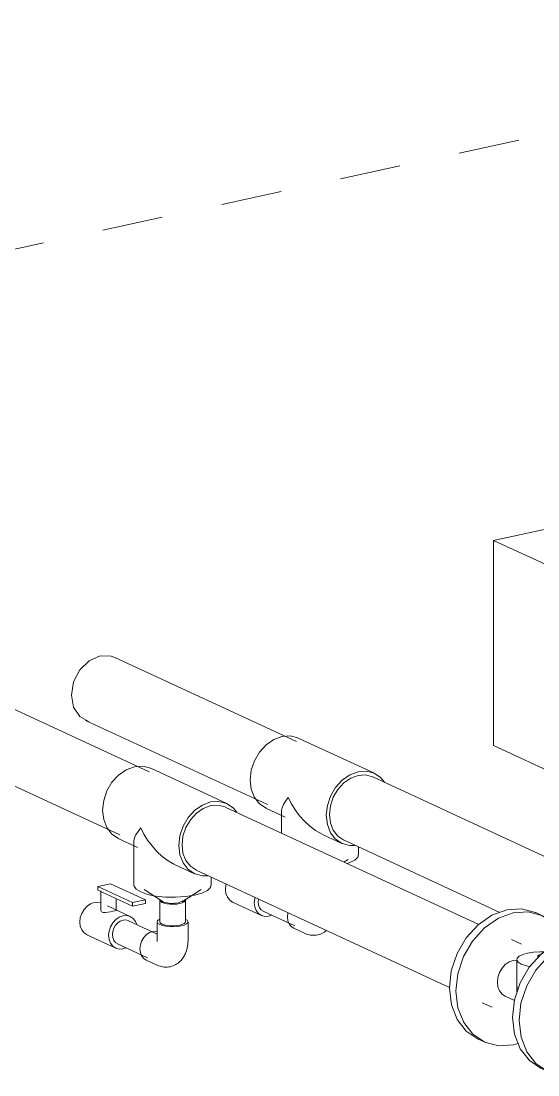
# Model space of a CAD drawing. Header units: metres. Extents: x 63 to 378, y -27 to 78.
# Drawn here: x 366.659 to 367.51, y 8.892 to 10.625 of the extents above; entities that cross this region are included whole.
import ezdxf

# ---------------------------------------------------------------- set-up
doc = ezdxf.new("R2010")
doc.units = ezdxf.units.M
doc.linetypes.add('Centre', pattern=[0.03175, 0.00635, -0.004763, 0.015875, -0.004763])
for name, color, linetype, lineweight in [('A-FLOR-LEVL', 7, 'Continuous', 9), ('M-HVAC-DUCT', 7, 'Continuous', 18), ('P-PIPE', 7, 'Continuous', 18)]:
    doc.layers.add(name, color=color, linetype=linetype, lineweight=lineweight)

# ---------------------------------------------------------------- blocks, each defined once
blk = doc.blocks.new('V_D_R - 1 1_4_-V644-3D BUITRON TUBERIA')
at = {"layer": 'P-PIPE', "color": 11, "true_color": 0xff8080}
blk.add_line((23.6782, 9.1763), (23.7257, 9.1543), dxfattribs=at)
for points in [[(23.6666, 9.1971, 0), (23.6674, 9.2043, 0), (23.6678, 9.2057, 0)], [(23.6784, 9.1762, 0), (23.6736, 9.1794, 0), (23.6698, 9.1842, 0), (23.6674, 9.1903, 0), (23.6666, 9.1971, 0)], [(23.7152, 9.1838, 0), (23.7149, 9.1823, 0), (23.7141, 9.1751, 0)], [(23.7141, 9.1751, 0), (23.7149, 9.1683, 0), (23.7172, 9.1623, 0), (23.721, 9.1575, 0), (23.7259, 9.1542, 0), (23.7316, 9.1527, 0), (23.7377, 9.1531, 0), (23.7425, 9.1547, 0)]]:
    blk.add_polyline3d(points, dxfattribs=at)
blk = doc.blocks.new('V_D_R - 1 1_4_-V645-3D BUITRON TUBERIA')
at = {"layer": 'P-PIPE', "color": 1, "true_color": 0xff0000}
for p, q in [((23.4776, 9.2063), (23.4566, 9.2018)), ((23.4566, 9.2018), (23.5139, 9.1753)), ((23.4566, 9.1958), (23.4566, 9.2018)), ((23.5349, 9.1798), (23.4776, 9.2063)), ((23.5139, 9.1693), (23.4566, 9.1958)), ((23.4616, 9.1947), (23.4616, 9.1627)), ((23.51, 9.1524), (23.4725, 9.1698)), ((23.487, 9.1627), (23.487, 9.1817)), ((23.5139, 9.1753), (23.5349, 9.1798)), ((23.5139, 9.1693), (23.5139, 9.1753)), ((23.5349, 9.1738), (23.5139, 9.1693)), ((23.5349, 9.1798), (23.5349, 9.1738)), ((23.4386, 9.1225), (23.486, 9.1006))]:
    blk.add_line(p, q, dxfattribs=at)
for points in [[(23.427, 9.1434, 0), (23.4278, 9.1506, 0), (23.4301, 9.1576, 0), (23.4339, 9.164, 0), (23.4388, 9.1694, 0), (23.4445, 9.1733, 0), (23.4506, 9.1756, 0), (23.4567, 9.176, 0), (23.4617, 9.1748, 0)], [(23.4814, 9.1613, 0), (23.4774, 9.1604, 0), (23.473, 9.1595, 0), (23.4688, 9.1589, 0), (23.4652, 9.1591, 0), (23.4627, 9.1602, 0), (23.4616, 9.1622, 0)], [(23.5206, 9.1393, 0), (23.5184, 9.1445, 0), (23.5147, 9.1493, 0), (23.5098, 9.1525, 0), (23.5041, 9.154, 0), (23.498, 9.1536, 0), (23.4919, 9.1514, 0), (23.4862, 9.1474, 0), (23.4813, 9.1421, 0), (23.4776, 9.1357, 0), (23.4752, 9.1286, 0), (23.4744, 9.1214, 0)], [(23.487, 9.1628, 0), (23.4865, 9.1624, 0), (23.4846, 9.1619, 0), (23.4814, 9.1613, 0)], [(23.4388, 9.1224, 0), (23.4339, 9.1257, 0), (23.4301, 9.1305, 0), (23.4278, 9.1365, 0), (23.427, 9.1434, 0)], [(23.4744, 9.1214, 0), (23.4752, 9.1146, 0), (23.4776, 9.1085, 0), (23.4813, 9.1037, 0), (23.4862, 9.1005, 0), (23.4919, 9.099, 0), (23.498, 9.0994, 0), (23.5028, 9.101, 0)]]:
    blk.add_polyline3d(points, dxfattribs=at)
blk = doc.blocks.new('Elbow - PVC - AC PVC _80_-V649-3D BUITRON TUBERIA')
at = {"layer": 'P-PIPE', "color": 1, "true_color": 0xff0000}
for p, q in [((23.5542, 9.1437), (23.5542, 9.1136)), ((23.605, 9.1136), (23.605, 9.1437)), ((23.5362, 9.0808), (23.5541, 9.0725))]:
    blk.add_line(p, q, dxfattribs=at)
for points in [[(23.5586, 9.1483, 0), (23.5567, 9.1472, 0), (23.5546, 9.1452, 0), (23.5542, 9.1431, 0), (23.5556, 9.1411, 0), (23.5586, 9.1392, 0), (23.563, 9.1377, 0), (23.5686, 9.1365, 0), (23.5749, 9.1359, 0), (23.5815, 9.1357, 0), (23.588, 9.1362, 0), (23.5939, 9.1371, 0)], [(23.5939, 9.1371, 0), (23.5988, 9.1385, 0), (23.6025, 9.1403, 0), (23.6045, 9.1423, 0), (23.6049, 9.1443, 0), (23.6035, 9.1464, 0), (23.6005, 9.1483, 0)], [(23.5364, 9.0807, 0), (23.5321, 9.0836, 0), (23.5287, 9.0879, 0), (23.5266, 9.0933, 0), (23.5259, 9.0994, 0), (23.5266, 9.1057, 0), (23.5287, 9.112, 0), (23.5321, 9.1177, 0), (23.5364, 9.1225, 0), (23.5415, 9.126, 0), (23.5469, 9.128, 0)], [(23.5469, 9.128, 0), (23.5523, 9.1283, 0), (23.5543, 9.128, 0)], [(23.554, 9.1114, 0), (23.554, 9.1114, 0), (23.554, 9.1115, 0), (23.554, 9.1117, 0), (23.554, 9.1118, 0), (23.5541, 9.112, 0), (23.5541, 9.1123, 0), (23.5541, 9.1126, 0), (23.5542, 9.1129, 0), (23.5542, 9.1132, 0), (23.5542, 9.1136, 0)], [(23.5757, 9.07, 0), (23.5781, 9.0706, 0), (23.5804, 9.0714, 0), (23.5826, 9.0723, 0), (23.5847, 9.0734, 0), (23.5867, 9.0746, 0), (23.5886, 9.0759, 0), (23.5904, 9.0773, 0), (23.592, 9.0788, 0), (23.5935, 9.0803, 0), (23.5948, 9.0819, 0), (23.5961, 9.0834, 0), (23.5972, 9.085, 0), (23.5982, 9.0867, 0), (23.5991, 9.0883, 0), (23.6, 9.0899, 0), (23.6007, 9.0915, 0), (23.6014, 9.0932, 0), (23.602, 9.0948, 0), (23.6025, 9.0964, 0), (23.603, 9.098, 0), (23.6034, 9.0997, 0), (23.6037, 9.1013, 0), (23.6041, 9.1029, 0), (23.6043, 9.1045, 0), (23.6045, 9.1061, 0), (23.6047, 9.1077, 0), (23.6048, 9.1093, 0), (23.6049, 9.1109, 0), (23.605, 9.1125, 0), (23.605, 9.1136, 0)], [(23.5757, 9.07, 0), (23.5733, 9.0696, 0), (23.5708, 9.0693, 0), (23.5684, 9.0693, 0), (23.566, 9.0694, 0), (23.5637, 9.0697, 0), (23.5615, 9.0701, 0), (23.5593, 9.0706, 0), (23.5572, 9.0713, 0), (23.5552, 9.0721, 0), (23.5541, 9.0725, 0)]]:
    blk.add_polyline3d(points, dxfattribs=at)
blk = doc.blocks.new('Tee - PVC - AC PVC _80_-V650-3D BUITRON TUBERIA')
at = {"layer": 'P-PIPE', "color": 11, "true_color": 0xff8080}
for p, q in [((23.6689, 9.3382), (23.5436, 9.3962)), ((23.4902, 9.2809), (23.5221, 9.2662)), ((23.5161, 9.2756), (23.5161, 9.2041)), ((23.5837, 9.2377), (23.6156, 9.2229)), ((23.6431, 9.2041), (23.6431, 9.2172))]:
    blk.add_line(p, q, dxfattribs=at)
for points in [[(23.4907, 9.2807, 0), (23.4798, 9.288, 0), (23.4715, 9.2986, 0), (23.4663, 9.312, 0), (23.4645, 9.3272, 0), (23.4663, 9.3432, 0), (23.4715, 9.3589, 0), (23.4798, 9.3732, 0), (23.4907, 9.3851, 0), (23.5033, 9.3938, 0), (23.5169, 9.3988, 0)], [(23.5169, 9.3988, 0), (23.5305, 9.3997, 0), (23.5431, 9.3964, 0)], [(23.6422, 9.3408, 0), (23.6287, 9.3358, 0), (23.616, 9.3271, 0), (23.6051, 9.3152, 0), (23.5968, 9.3009, 0), (23.5916, 9.2852, 0), (23.5898, 9.2692, 0), (23.5916, 9.254, 0), (23.5968, 9.2406, 0), (23.6051, 9.23, 0), (23.616, 9.2227, 0), (23.6287, 9.2194, 0), (23.637, 9.2195, 0)], [(23.6856, 9.3238, 0), (23.6793, 9.3312, 0), (23.6685, 9.3384, 0), (23.6558, 9.3417, 0), (23.6422, 9.3408, 0)], [(23.5161, 9.2756, 0), (23.5161, 9.277, 0), (23.5172, 9.2818, 0), (23.5194, 9.2869, 0), (23.5228, 9.2925, 0), (23.5271, 9.2982, 0)], [(23.5271, 9.2982, 0), (23.5324, 9.288, 0), (23.5386, 9.2781, 0), (23.5458, 9.2685, 0), (23.5538, 9.2596, 0), (23.5626, 9.2513, 0), (23.5723, 9.2441, 0), (23.5828, 9.2381, 0)], [(23.6154, 9.1876, 0), (23.6006, 9.1852, 0), (23.5844, 9.1841, 0), (23.5678, 9.1844, 0), (23.5521, 9.186, 0), (23.5382, 9.1889, 0), (23.5271, 9.1928, 0), (23.5196, 9.1975, 0), (23.5162, 9.2026, 0), (23.5161, 9.2041, 0)], [(23.6429, 9.2056, 0), (23.642, 9.2004, 0), (23.6368, 9.1954, 0), (23.6277, 9.191, 0), (23.6154, 9.1876, 0)]]:
    blk.add_polyline3d(points, dxfattribs=at)
blk = doc.blocks.new('M_Transition - Generic - Standard-2698990-3D BUITRON TUBERIA')
at = {"layer": 'P-PIPE', "color": 11, "true_color": 0xff8080}
for p, q in [((23.5326, 9.1968), (23.5639, 9.1768)), ((23.6265, 9.1968), (23.5952, 9.1768)), ((23.5967, 9.1782), (23.5894, 9.1747))]:
    blk.add_line(p, q, dxfattribs=at)
blk.add_polyline3d([(23.5894, 9.1747, 0), (23.5763, 9.1738, 0), (23.5651, 9.1762, 0), (23.5639, 9.1768, 0)], dxfattribs=at)
blk = doc.blocks.new('Elbow - PVC - AC PVC _80_-V652-3D BUITRON TUBERIA')
at = {"layer": 'P-PIPE', "color": 11, "true_color": 0xff8080}
blk.add_line((23.7789, 9.1332), (23.7968, 9.1249), dxfattribs=at)
for points in [[(23.7791, 9.1331, 0), (23.7748, 9.136, 0), (23.7714, 9.1402, 0), (23.7693, 9.1456, 0), (23.7686, 9.1517, 0), (23.7693, 9.1581, 0)], [(23.8184, 9.1223, 0), (23.816, 9.1219, 0), (23.8135, 9.1217, 0), (23.8111, 9.1216, 0), (23.8087, 9.1217, 0), (23.8064, 9.122, 0), (23.8041, 9.1224, 0), (23.802, 9.1229, 0), (23.7999, 9.1236, 0), (23.7979, 9.1244, 0), (23.7968, 9.1249, 0)], [(23.8184, 9.1223, 0), (23.8208, 9.123, 0), (23.8231, 9.1237, 0), (23.8253, 9.1247, 0), (23.8274, 9.1257, 0), (23.8294, 9.127, 0), (23.8313, 9.1283, 0), (23.8328, 9.1294, 0)]]:
    blk.add_polyline3d(points, dxfattribs=at)
blk = doc.blocks.new('Tee - PVC - AC PVC _80_-V653-3D BUITRON TUBERIA')
at = {"layer": 'P-PIPE', "color": 1, "true_color": 0xff0000}
for p, q in [((23.9116, 9.3879), (23.7863, 9.4459)), ((23.7329, 9.3306), (23.7648, 9.3159)), ((23.7588, 9.3253), (23.7588, 9.2896)), ((23.8264, 9.2873), (23.8583, 9.2726)), ((23.8858, 9.2538), (23.8858, 9.2669))]:
    blk.add_line(p, q, dxfattribs=at)
for points in [[(23.7334, 9.3304, 0), (23.7225, 9.3376, 0), (23.7142, 9.3483, 0), (23.7089, 9.3617, 0), (23.7072, 9.3769, 0), (23.7089, 9.3929, 0), (23.7142, 9.4086, 0), (23.7225, 9.4228, 0), (23.7334, 9.4348, 0), (23.746, 9.4435, 0), (23.7596, 9.4485, 0)], [(23.7596, 9.4485, 0), (23.7732, 9.4494, 0), (23.7858, 9.4461, 0)], [(23.8849, 9.3905, 0), (23.8713, 9.3855, 0), (23.8587, 9.3768, 0), (23.8478, 9.3648, 0), (23.8395, 9.3506, 0), (23.8343, 9.3349, 0), (23.8325, 9.3189, 0), (23.8343, 9.3037, 0), (23.8395, 9.2903, 0), (23.8478, 9.2796, 0), (23.8587, 9.2724, 0), (23.8713, 9.2691, 0), (23.8797, 9.2692, 0)], [(23.9282, 9.3736, 0), (23.922, 9.3808, 0), (23.9111, 9.3881, 0), (23.8985, 9.3914, 0), (23.8849, 9.3905, 0)], [(23.7588, 9.3253, 0), (23.7588, 9.3267, 0), (23.7599, 9.3314, 0), (23.7621, 9.3366, 0), (23.7655, 9.3421, 0), (23.7698, 9.3479, 0)], [(23.7698, 9.3479, 0), (23.7751, 9.3377, 0), (23.7813, 9.3277, 0), (23.7885, 9.3182, 0), (23.7965, 9.3092, 0), (23.8053, 9.301, 0), (23.815, 9.2937, 0), (23.8255, 9.2878, 0)], [(23.8856, 9.2553, 0), (23.8847, 9.2501, 0), (23.8795, 9.2451, 0), (23.8704, 9.2407, 0), (23.867, 9.2396, 0)]]:
    blk.add_polyline3d(points, dxfattribs=at)
blk = doc.blocks.new('M_Transition - Generic - Standard-V654-3D BUITRON TUBERIA')
at = {"layer": 'P-PIPE', "color": 1, "true_color": 0xff0000}
blk.add_line((23.8616, 9.242), (23.8683, 9.2463), dxfattribs=at)
blk = doc.blocks.new('V_C_S - 2 1_2_-4 _ - 4_-V658-3D BUITRON TUBERIA')
at = {"layer": 'P-PIPE', "color": 11, "true_color": 0xff8080}
for p, q in [((24.1883, 9.1538), (24.1775, 9.1588)), ((24.2921, 9.1058), (24.2814, 9.1107)), ((24.1461, 9.0815), (24.1462, 9.0285)), ((24.1804, 9.0876), (24.1804, 9.0844)), ((24.1846, 9.0895), (24.1832, 9.0892)), ((24.1462, 9.0285), (24.1463, 9.0295)), ((24.1463, 9.0295), (24.1464, 9.0369)), ((24.127, 9.0213), (24.1421, 9.0143)), ((24.3385, 9.0214), (24.3385, 9.0226)), ((24.0815, 8.9513), (24.0923, 8.9464)), ((24.1854, 8.9033), (24.1961, 8.8983))]:
    blk.add_line(p, q, dxfattribs=at)
for points in [[(24.0351, 9.0345, 0), (24.0383, 9.0633, 0), (24.0477, 9.0915, 0), (24.0627, 9.1172, 0), (24.0822, 9.1387, 0), (24.1049, 9.1545, 0), (24.1294, 9.1635, 0), (24.1538, 9.1651, 0), (24.1766, 9.1592, 0)], [(24.2264, 9.1131, 0), (24.2219, 9.1221, 0), (24.2069, 9.1413, 0), (24.1873, 9.1543, 0), (24.1645, 9.1601, 0), (24.1401, 9.1585, 0), (24.1157, 9.1495, 0), (24.0929, 9.1337, 0), (24.0734, 9.1122, 0), (24.0584, 9.0865, 0), (24.0491, 9.0583, 0), (24.0459, 9.0295, 0)], [(24.139, 8.9864, 0), (24.1422, 9.0152, 0), (24.1515, 9.0434, 0), (24.1665, 9.0691, 0), (24.186, 9.0906, 0), (24.2088, 9.1064, 0), (24.2332, 9.1154, 0), (24.2576, 9.117, 0), (24.2804, 9.1112, 0)], [(24.3385, 9.0226, 0), (24.3353, 9.05, 0), (24.3258, 9.0741, 0), (24.3107, 9.0932, 0), (24.2912, 9.1062, 0), (24.2684, 9.1121, 0), (24.2439, 9.1104, 0), (24.2195, 9.1014, 0), (24.1968, 9.0856, 0), (24.1773, 9.0642, 0), (24.1623, 9.0384, 0), (24.1529, 9.0102, 0), (24.1497, 8.9815, 0)], [(24.1463, 9.0807, 0), (24.1402, 9.0802, 0), (24.1335, 9.0777, 0), (24.1271, 9.0733, 0), (24.1217, 9.0673, 0), (24.1176, 9.0602, 0), (24.1149, 9.0524, 0), (24.1141, 9.0444, 0)], [(24.1638, 9.0922, 0), (24.1559, 9.0899, 0), (24.1501, 9.0871, 0), (24.1468, 9.0839, 0), (24.1462, 9.0805, 0), (24.1484, 9.0772, 0), (24.1532, 9.0742, 0), (24.1603, 9.0717, 0), (24.1664, 9.0704, 0)], [(24.1913, 9.0944, 0), (24.1837, 9.0944, 0), (24.1733, 9.0937, 0), (24.1638, 9.0922, 0)], [(24.1832, 9.0892, 0), (24.1819, 9.0889, 0), (24.181, 9.0884, 0), (24.1805, 9.0879, 0), (24.1804, 9.0874, 0), (24.1807, 9.0869, 0), (24.1815, 9.0864, 0)], [(24.0825, 8.9509, 0), (24.0629, 8.9639, 0), (24.0479, 8.983, 0), (24.0384, 9.0071, 0), (24.0351, 9.0345, 0)], [(24.0459, 9.0295, 0), (24.0492, 9.0022, 0), (24.0586, 8.9781, 0), (24.0737, 8.9589, 0), (24.0932, 8.9459, 0), (24.116, 8.9401, 0), (24.1405, 8.9417, 0), (24.1481, 8.9437, 0)], [(24.1141, 9.0444, 0), (24.115, 9.0368, 0), (24.1176, 9.0301, 0), (24.1218, 9.0248, 0), (24.1272, 9.0212, 0)], [(24.1863, 8.9028, 0), (24.1668, 8.9158, 0), (24.1517, 8.935, 0), (24.1422, 8.9591, 0), (24.139, 8.9864, 0)], [(24.1497, 8.9815, 0), (24.153, 8.9541, 0), (24.1625, 8.93, 0), (24.1775, 8.9108, 0), (24.1971, 8.8979, 0), (24.2199, 8.892, 0), (24.2443, 8.8936, 0), (24.2687, 8.9027, 0), (24.2904, 8.9175, 0)]]:
    blk.add_polyline3d(points, dxfattribs=at)

msp = doc.modelspace()

# ---------------------------------------------------------------- linework, layer by layer
at = {"layer": 'A-FLOR-LEVL', "linetype": 'Centre'}
msp.add_line((365.0343, 9.9015), (368.3871, 10.6248), dxfattribs=at)
at = {"layer": 'M-HVAC-DUCT', "color": 4, "true_color": 0x00ffff}
for p, q in [((367.4368, 9.7708), (367.8084, 9.8509)), ((367.4368, 9.4334), (367.4368, 9.7708)), ((367.4368, 9.7708), (368.4884, 9.2841)), ((368.4884, 8.9467), (367.4368, 9.4334))]:
    msp.add_line(p, q, dxfattribs=at)
at = {"layer": 'P-PIPE', "color": 1, "true_color": 0xff0000}
for p, q in [((367.1126, 9.4401), (366.8132, 9.5786)), ((366.7652, 9.4749), (367.0645, 9.3364)), ((368.1308, 8.9689), (367.2379, 9.3821)), ((367.1899, 9.2784), (367.4471, 9.1593)), ((366.8875, 9.1793), (366.8875, 9.1437)), ((366.9296, 9.1437), (366.9296, 9.1793)), ((366.8832, 9.1237), (366.8358, 9.1456)), ((366.8181, 9.1074), (366.867, 9.0848))]:
    msp.add_line(p, q, dxfattribs=at)
at = {"layer": 'P-PIPE', "color": 11, "true_color": 0xff8080}
for p, q in [((366.8699, 9.3904), (366.5705, 9.5289)), ((366.5225, 9.4252), (366.8219, 9.2867)), ((367.4123, 9.1394), (366.9952, 9.3324)), ((366.9472, 9.2287), (367.3642, 9.0357)), ((367.0493, 9.1765), (367.0497, 9.1812)), ((367.0578, 9.1611), (367.1097, 9.1371)), ((367.4825, 9.1069), (367.4661, 9.1145)), ((367.4181, 9.0108), (367.4345, 9.0032))]:
    msp.add_line(p, q, dxfattribs=at)
at = {"layer": 'P-PIPE', "color": 1, "true_color": 0xff0000}
for points in [[(366.742, 9.5166, 0), (366.7456, 9.5381, 0), (366.7558, 9.5579, 0), (366.7711, 9.573, 0), (366.7892, 9.581, 0)], [(366.7892, 9.581, 0), (366.8072, 9.5808, 0), (366.8161, 9.5771, 0)], [(366.7711, 9.4728, 0), (366.7558, 9.4812, 0), (366.7456, 9.4966, 0), (366.742, 9.5166, 0)], [(367.1667, 9.3201, 0), (367.1683, 9.3344, 0), (367.173, 9.3485, 0), (367.1805, 9.3614, 0), (367.1903, 9.3721, 0), (367.2017, 9.38, 0), (367.2139, 9.3845, 0)], [(367.2139, 9.3845, 0), (367.2261, 9.3853, 0), (367.2375, 9.3823, 0), (367.2379, 9.3821, 0)], [(367.1903, 9.2782, 0), (367.1805, 9.2847, 0), (367.173, 9.2943, 0), (367.1683, 9.3064, 0), (367.1667, 9.3201, 0)], [(366.8875, 9.1793, 0), (366.8875, 9.1788, 0), (366.8887, 9.1771, 0), (366.8911, 9.1755, 0)], [(366.8911, 9.1755, 0), (366.8948, 9.1742, 0), (366.8994, 9.1733, 0), (366.9046, 9.1727, 0), (366.9101, 9.1726, 0), (366.9155, 9.173, 0), (366.9204, 9.1738, 0)], [(366.9204, 9.1738, 0), (366.9245, 9.1749, 0), (366.9275, 9.1764, 0), (366.9292, 9.178, 0), (366.9295, 9.1798, 0), (366.9287, 9.1812, 0)], [(366.8096, 9.1228, 0), (366.8102, 9.1281, 0), (366.8119, 9.1332, 0), (366.8147, 9.138, 0), (366.8183, 9.1419, 0), (366.8225, 9.1448, 0), (366.827, 9.1465, 0)], [(366.827, 9.1465, 0), (366.8315, 9.1468, 0), (366.8356, 9.1457, 0)], [(366.8911, 9.14, 0), (366.8887, 9.1415, 0), (366.8875, 9.1432, 0)], [(366.9204, 9.1382, 0), (366.9155, 9.1375, 0), (366.9101, 9.1371, 0), (366.9046, 9.1372, 0), (366.8994, 9.1377, 0), (366.8948, 9.1387, 0), (366.8911, 9.14, 0)], [(366.9295, 9.1442, 0), (366.9292, 9.1425, 0), (366.9275, 9.1409, 0), (366.9245, 9.1394, 0), (366.9204, 9.1382, 0)], [(366.8183, 9.1073, 0), (366.8147, 9.1097, 0), (366.8119, 9.1133, 0), (366.8102, 9.1177, 0), (366.8096, 9.1228, 0)]]:
    msp.add_polyline3d(points, dxfattribs=at)
at = {"layer": 'P-PIPE', "color": 11, "true_color": 0xff8080}
for points in [[(366.924, 9.2704, 0), (366.9256, 9.2848, 0), (366.9303, 9.2989, 0), (366.9378, 9.3117, 0), (366.9476, 9.3224, 0), (366.959, 9.3303, 0), (366.9712, 9.3348, 0)], [(366.9712, 9.3348, 0), (366.9834, 9.3356, 0), (366.9948, 9.3326, 0)], [(366.9476, 9.2285, 0), (366.9378, 9.235, 0), (366.9303, 9.2446, 0), (366.9256, 9.2567, 0), (366.924, 9.2704, 0)], [(367.0579, 9.1611, 0), (367.0543, 9.1635, 0), (367.0516, 9.167, 0), (367.0498, 9.1714, 0), (367.0493, 9.1765, 0)]]:
    msp.add_polyline3d(points, dxfattribs=at)

# ---------------------------------------------------------------- block references
at = {"layer": 'P-PIPE', "color": 1, "true_color": 0xff0000}
for name in ['Tee - PVC - AC PVC _80_-V653-3D BUITRON TUBERIA', 'M_Transition - Generic - Standard-V654-3D BUITRON TUBERIA', 'V_D_R - 1 1_4_-V645-3D BUITRON TUBERIA', 'Elbow - PVC - AC PVC _80_-V649-3D BUITRON TUBERIA']:
    msp.add_blockref(name, (343.3289, 0), dxfattribs=at)
at = {"layer": 'P-PIPE', "color": 11, "true_color": 0xff8080}
for name in ['Tee - PVC - AC PVC _80_-V650-3D BUITRON TUBERIA', 'V_D_R - 1 1_4_-V644-3D BUITRON TUBERIA', 'M_Transition - Generic - Standard-2698990-3D BUITRON TUBERIA', 'Elbow - PVC - AC PVC _80_-V652-3D BUITRON TUBERIA', 'V_C_S - 2 1_2_-4 _ - 4_-V658-3D BUITRON TUBERIA']:
    msp.add_blockref(name, (343.3289, 0), dxfattribs=at)

doc.saveas('drawing.dxf')
